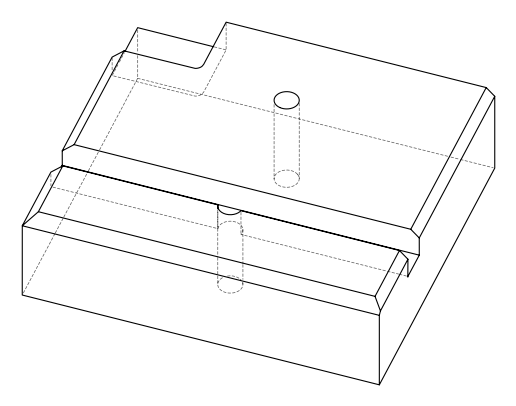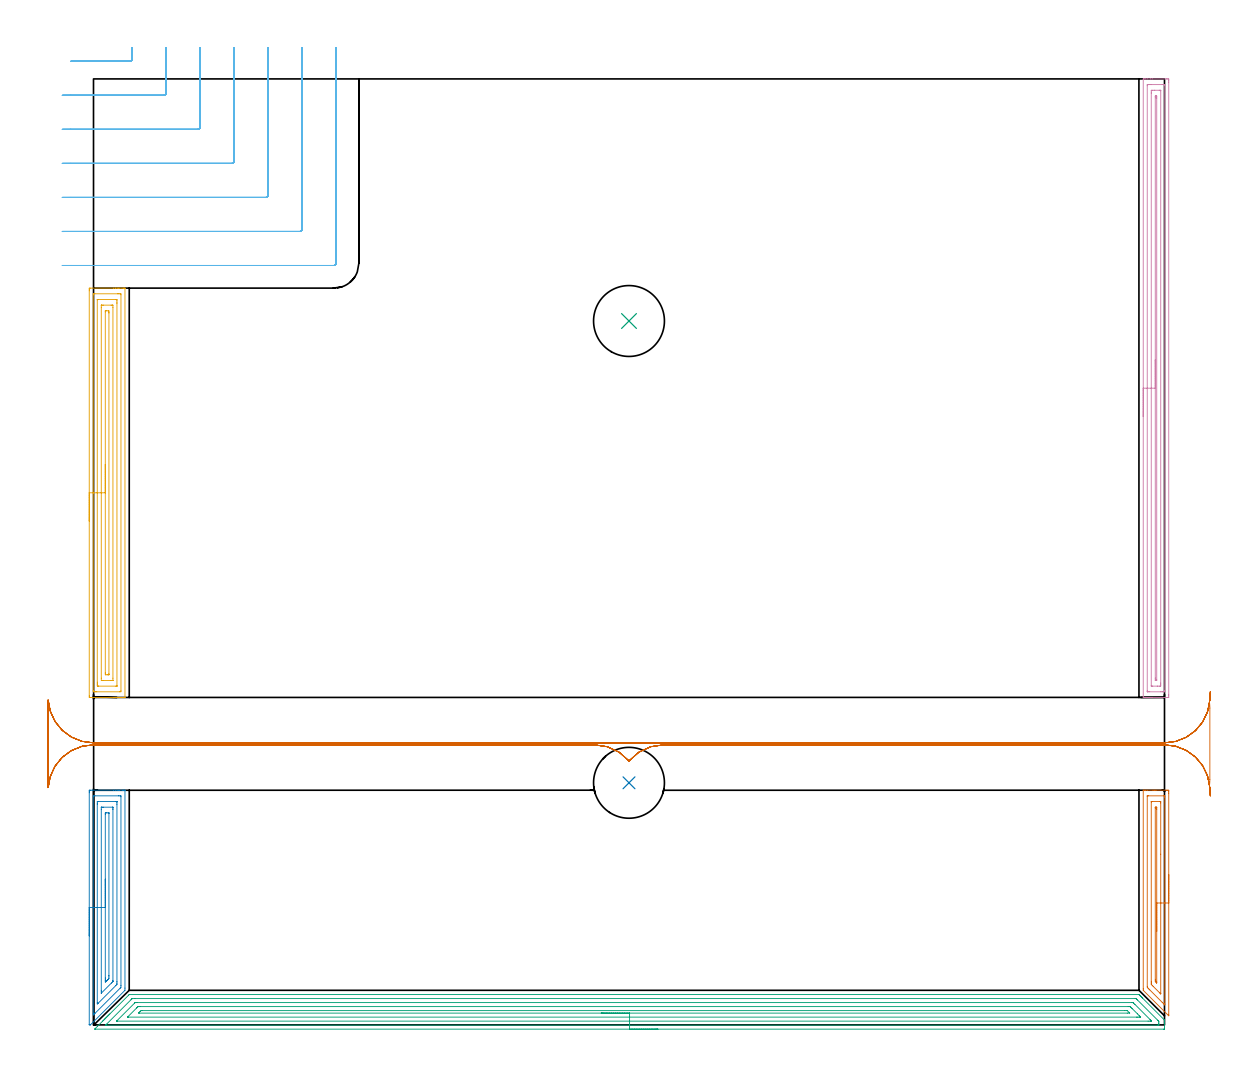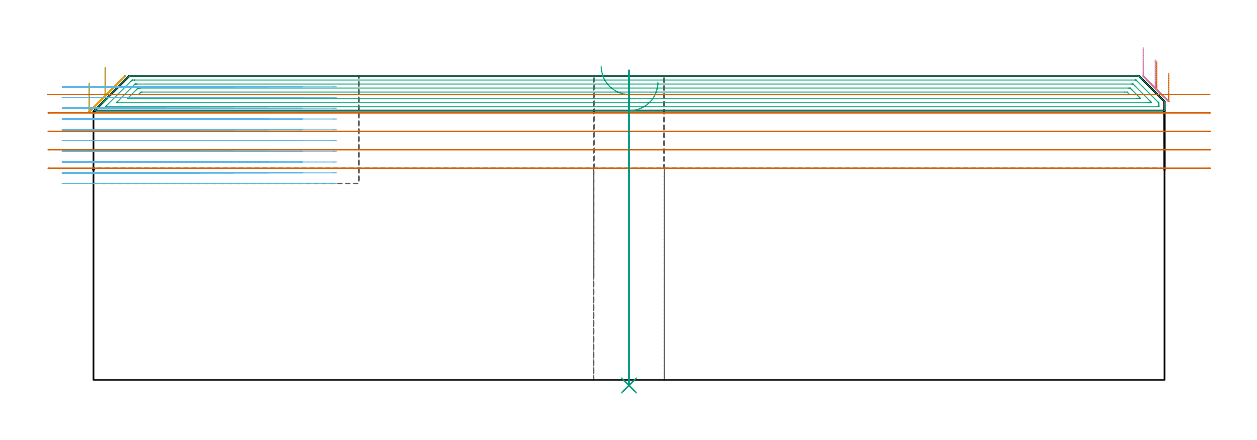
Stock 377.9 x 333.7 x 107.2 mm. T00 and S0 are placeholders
(PLAN: 9 operations, 3 tool changes, 59.8 min)
(1 AREA_MILL | FG_CHAMFER_SURFACE | UGT0205_001 | 2.58 min | 3565 mm3)
(2 AREA_MILL_1 | FG_CHAMFER_SURFACE_1 | UGT0205_001 | 3.31 min | 7104 mm3)
(3 AREA_MILL_2 | FG_CHAMFER_SURFACE_2 | UGT0205_001 | 14.93 min | 27112 mm3)
(4 AREA_MILL_3 | FG_CHAMFER_SURFACE_3 | UGT0205_001 | 7.15 min | 9066 mm3)
(5 AREA_MILL_4 | FG_CHAMFER_SURFACE_4 | UGT0205_001 | 6.01 min | 12518 mm3)
(6 MILL_CORNER_NOTCH_RECTANGULAR | CORNER_NOTCH_RECTANGULAR | NXT0201_012 | Follow Part, ap 4, ae 75% | 15.88 min | 260660 mm3)
(7 MILL_RECTANGULAR_SLOT | SLOT_RECTANGULAR | UGT0201_004 | Follow Part, ap 8, ae 75% | 9.03 min | 403197 mm3)
(8 INDEXABLE_INSERT_DRILL_THROUGH_HOLE_FROM_SOLID | STEP1HOLE | NXT0302_021 | 0.45 min | 39382 mm3)
(9 INDEXABLE_INSERT_DRILL_THROUGH_HOLE_FROM_SOLID_1 | STEP1HOLE_1 | NXT0302_021 | 0.45 min | 52615 mm3)
(TOOL UGT0205_001 | Chamfer Mill 20 x 3 x 45 deg. | D20 FL50 Z2)
(TOOL NXT0201_012 | ENDMILL 16mm [2P460-1600-NA 1630] | D16 FL38 Z6)
(TOOL UGT0201_004 | End Mill 32 mm | D32 FL53 Z6)
(TOOL NXT0302_021 | Index. Insert Drill 25mm [880-D2500L25-05] | D25 PA176 FL125 Z2)
(OP 1 AREA_MILL)
G17 G21 G94 G90
T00 M6
G54
G17 G0 G90 X379.3 Y53. S1061 M3
G43 Z117.2 H0
Z108.2
G94 G1 Y52.962 Z107.328 F250.
Y52.848 Z106.463
Y52.659 Z105.612
Y52.397 Z104.78
Y52.063 Z103.974
Y51.66 Z103.2
Y51.192 Z102.464
Y50.661 Z101.772
Y50.071 Z101.129
Y49.428 Z100.54
Y48.736 Z100.008
Y48. Z99.54
Y47.226 Z99.137
Y46.42 Z98.803
Y45.588 Z98.541
Y44.737 Z98.352
Y43.872 Z98.238
Y43. Z98.2
Y3.717
X379.299 Y3.342 Z98.201
X379.298 Y3.308 Z98.202
X379.291 Y3.214 Z98.205
X379.229 Y3.272 Z98.268
X379.157 Y3.342 Z98.341
X370.371 Y12.129 Z107.129
X370.322 Y12.18 Z107.178
X370.307 Y12.2 Z107.193
X370.3 Y12.7 Z107.2
Y82.658
X370.303 Y82.792 Z107.188
X370.322 Y82.8 Z107.168
X370.627 Z106.871
X371.134 Z106.365
X371.699 Z105.796
X373.754 Z103.744
X374.357 Z103.137
X374.798 Z102.698
X378.485 Z99.012
X378.786 Y82.797 Z98.71
X379.291 Y82.792 Z98.206
X379.294 Y82.723 Z98.203
X379.299 Y82.212 Z98.201
X379.3 Y81.696 Z98.2
Y43.
X377.886 Z99.614
Y7.353
X377.884 Y7.151 Z99.616
X377.881 Y7.101 Z99.619
X377.88 Y7.086 Z99.62
X377.875 Z99.625
X377.823 Y7.131 Z99.677
X377.773 Y7.178 Z99.727
X377.597 Y7.353 Z99.903
X377.015 Y7.935 Z100.485
X372.585 Y12.365 Z104.915
X372.252 Y12.7 Z105.248
X371.914 Y13.047 Z105.586
X371.721 Y13.253 Z105.779
X371.714 Y13.591 Z105.786
X371.715 Y80.649 Z105.785
X371.716 Y80.758 Z105.784
X371.718 Y80.784 Z105.782
X371.72 Y80.79 Z105.78
X371.745 Y80.793 Z105.755
X371.85 Y80.797 Z105.65
X372.218 Y80.8 Z105.282
X377.533 Z99.967
X377.758 Y80.796 Z99.742
X377.843 Y80.793 Z99.657
X377.875 Y80.791 Z99.625
X377.879 Y80.752 Z99.621
X377.882 Y80.65 Z99.618
X377.886 Y80.445 Z99.614
Y80.43
Y43.
X376.472 Z101.028
X376.471 Y11.119 Z101.029
X376.47 Y11.021 Z101.03
X376.467 Y10.961 Z101.033
X376.465 Y10.947 Z101.035
X376.451 Y10.957 Z101.049
X376.308 Y11.094 Z101.192
X376.129 Y11.271 Z101.371
X373.808 Y13.591 Z103.692
X373.471 Y13.931 Z104.029
X373.199 Y14.212 Z104.301
X373.135 Y14.28 Z104.365
X373.132 Y14.367 Z104.368
X373.13 Y14.482 Z104.37
X373.129 Y14.827 Z104.371
X373.128 Y15.373 Z104.372
X373.129 Y78.648 Z104.371
X373.13 Y78.734 Z104.37
X373.132 Y78.776 Z104.368
X373.134 Y78.789 Z104.366
X373.169 Y78.792 Z104.331
X373.321 Y78.799 Z104.179
X376.129 Y78.8 Z101.371
X376.28 Y78.798 Z101.22
X376.381 Y78.795 Z101.119
X376.457 Y78.79 Z101.043
X376.465 Y78.76 Z101.035
X376.467 Y78.648 Z101.033
X376.471 Y78.304 Z101.029
X376.472 Y60.206 Z101.028
Y43.
X375.057 Z102.443
Y15.373
X375.055 Y14.856 Z102.445
X375.053 Y14.82 Z102.447
X375.052 Y14.811 Z102.448
X375.044 Y14.816 Z102.456
X374.963 Y14.891 Z102.537
X374.801 Y15.051 Z102.699
X374.641 Y15.216 Z102.859
X374.563 Y15.298 Z102.937
X374.55 Y15.373 Z102.95
X374.547 Y15.56 Z102.953
X374.543 Y16.077 Z102.957
Y76.492
X374.544 Y76.677 Z102.956
X374.548 Y76.764 Z102.952
X374.549 Y76.787 Z102.951
X374.565 Y76.791 Z102.935
X374.611 Y76.795 Z102.889
X374.8 Y76.798 Z102.7
X374.989 Y76.795 Z102.511
X375.035 Y76.791 Z102.465
X375.051 Y76.787 Z102.449
X375.052 Y76.764 Z102.448
X375.055 Y76.678 Z102.445
X375.057 Y76.161 Z102.443
Y75.974
Y43.
Y42.129 Z102.481
Y41.264 Z102.595
Y40.412 Z102.783
Y39.58 Z103.046
Y38.774 Z103.38
Y38. Z103.782
Y37.264 Z104.251
Y36.572 Z104.782
Y35.929 Z105.372
Y35.34 Z106.015
Y34.809 Z106.707
Y34.34 Z107.443
Y33.937 Z108.216
Y33.603 Z109.022
Y33.341 Z109.854
Y33.152 Z110.706
Y33.038 Z111.571
Y33. Z112.443
G0 Z117.2
M5
M2
(OP 2 AREA_MILL_1)
G17 G21 G94 G90
T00 M6
G54
G17 G0 G90 X-1.5 Y31.4 S1061 M3
G43 Z117.2 H0
Z104.6
G94 G1 Y31.438 Z103.728 F250.
Y31.552 Z102.863
Y31.741 Z102.012
Y32.003 Z101.18
Y32.337 Z100.374
Y32.74 Z99.6
Y33.209 Z98.864
Y33.74 Z98.172
Y34.329 Z97.529
Y34.972 Z96.94
Y35.664 Z96.408
Y36.4 Z95.94
Y37.174 Z95.537
Y37.98 Z95.203
Y38.812 Z94.941
Y39.664 Z94.752
Y40.528 Z94.638
Y41.4 Z94.6
Y81.9
X-1.499 Y82.255 Z94.601
X-1.493 Y82.781 Z94.603
X-1.491 Y82.793 Z94.605
X-0.967 Y82.797 Z95.129
X-0.423 Y82.8 Z95.674
X7.018 Z103.112
X7.703 Z103.801
X7.905 Z104.003
X8.591 Z104.688
X8.793 Z104.889
X9.197 Z105.296
X10.163 Z106.262
X10.567 Z106.666
X10.857 Z106.956
X11.08 Z107.171
X11.092 Y82.792 Z107.184
X11.099 Y82.705 Z107.198
Y82.7 Z107.199
X11.1 Y12.979 Z107.2
X11.094 Y12.205 Z107.191
X11.013 Y12.113 Z107.113
X-1.03 Y0.07 Z95.069
X-1.1 Y0.01 Z94.995
X-1.168 Y0. Z94.93
X-1.492 Y0.008 Z94.606
X-1.497 Y0.058 Z94.603
X-1.499 Y0.101 Z94.601
X-1.5 Y0.19 Z94.6
Y41.4
X-0.086 Z96.014
Y80.479
X-0.08 Y80.79 Z96.02
X0.487 Y80.799 Z96.587
X8.793 Y80.8 Z104.893
X9.361 Y80.798 Z105.461
X9.68 Y80.79 Z105.78
X9.684 Y80.474 Z105.784
X9.686 Y13.867 Z105.786
X9.68 Y13.242 Z105.78
X9.553 Y13.107 Z105.653
X9.429 Y12.979 Z105.529
X0.548 Y4.098 Z96.648
X0.232 Y3.786 Z96.332
X-0.08 Y3.482 Z96.02
X-0.086 Y4.098 Z96.014
Y4.104
Y41.4
X1.328 Z97.428
X1.329 Y77.814 Z97.429
Y78.18
X1.334 Y78.702 Z97.434
X1.335 Y78.784 Z97.435
X1.499 Y78.795 Z97.599
X1.598 Y78.799 Z97.698
X8.003 Z104.103
X8.198 Y78.794 Z104.298
X8.252 Y78.79 Z104.352
X8.264 Y78.78 Z104.364
X8.267 Y78.754 Z104.367
X8.269 Y78.702 Z104.369
X8.27 Y78.337 Z104.37
Y77.814
X8.271 Y15.277 Z104.371
X8.27 Y14.756 Z104.37
X8.267 Y14.394 Z104.367
X8.263 Y14.274 Z104.363
X7.887 Y13.886 Z103.987
X1.651 Y7.65 Z97.751
X1.516 Y7.527 Z97.616
X1.335 Y7.368 Z97.435
X1.331 Y7.65 Z97.431
X1.329 Y7.861 Z97.429
X1.328 Y41.4 Z97.428
X2.743 Z98.843
Y76.038
X2.747 Y76.76 Z98.847
X2.749 Y76.782 Z98.849
X2.758 Y76.79 Z98.858
X2.803 Y76.794 Z98.903
X2.898 Y76.798 Z98.998
X3.088 Y76.799 Z99.188
X3.469 Y76.8 Z99.569
X6.725 Y76.799 Z102.825
X6.803 Y76.796 Z102.903
X6.841 Y76.79 Z102.941
X6.85 Y76.787 Z102.95
X6.851 Y76.775 Z102.951
X6.856 Y76.2 Z102.956
Y76.038
X6.857 Y15.644 Z102.957
X6.855 Y15.462 Z102.955
X6.853 Y15.372 Z102.953
X6.85 Y15.329 Z102.95
X6.835 Y15.296 Z102.935
X6.659 Y15.115 Z102.759
X6.307 Y14.756 Z102.407
X2.754 Y11.203 Z98.854
X2.751 Z98.851
X2.75 Z98.85
X2.748 Y11.235 Z98.848
X2.743 Y11.93 Z98.843
Y12.091
Y41.4
X4.157 Z100.257
Y74.261
X4.158 Y74.46 Z100.258
X4.161 Y74.661 Z100.261
X4.164 Y74.785 Z100.264
X4.222 Y74.79 Z100.322
X4.356 Y74.794 Z100.456
X4.707 Y74.799 Z100.807
X5.244 Y74.796 Z101.344
X5.422 Y74.792 Z101.522
X5.432 Y74.791 Z101.532
X5.435 Y74.767 Z101.535
X5.439 Y74.698 Z101.539
X5.441 Y74.592 Z101.541
X5.443 Y17.42 Z101.543
X5.442 Y17.222 Z101.542
X5.436 Y16.532 Z101.536
X5.433 Y16.343 Z101.533
X5.244 Y16.147 Z101.344
X4.994 Y15.894 Z101.094
X4.746 Y15.644 Z100.846
X4.55 Y15.45 Z100.65
X4.356 Y15.259 Z100.456
X4.169 Y15.079 Z100.269
X4.161 Y15.444 Z100.261
X4.158 Y15.644 Z100.258
X4.157 Y15.843 Z100.257
Y16.532
Y41.4
Y42.272 Z100.295
Y43.137 Z100.409
Y43.988 Z100.598
Y44.82 Z100.86
Y45.626 Z101.194
Y46.4 Z101.597
Y47.136 Z102.065
Y47.828 Z102.596
Y48.471 Z103.186
Y49.06 Z103.829
Y49.592 Z104.521
Y50.06 Z105.257
Y50.463 Z106.031
Y50.797 Z106.837
Y51.059 Z107.669
Y51.248 Z108.52
Y51.362 Z109.385
Y51.4 Z110.257
G0 Z117.2
M5
M2
(OP 3 AREA_MILL_2)
G17 G21 G94 G90
T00 M6
G54
G17 G0 G90 X199.1 Y-1.5 S1061 M3
G43 Z117.2 H0
Z105.
G94 G1 X199.062 Z104.128 F250.
X198.948 Z103.263
X198.759 Z102.412
X198.497 Z101.58
X198.163 Z100.774
X197.76 Z100.
X197.291 Z99.264
X196.76 Z98.572
X196.171 Z97.929
X195.528 Z97.34
X194.836 Z96.808
X194.1 Z96.34
X193.326 Z95.937
X192.52 Z95.603
X191.688 Z95.341
X190.836 Z95.152
X189.972 Z95.038
X189.1 Z95.
X0.573 Y-1.499 Z95.001
X0.419 Y-1.493 Z95.006
X0.573 Y-1.327 Z95.173
X1.467 Y-0.433 Z96.066
X3.135 Y1.236 Z97.734
X3.254 Y1.355 Z97.852
X3.428 Y1.529 Z98.027
X3.7 Y1.801 Z98.299
X3.865 Y1.967 Z98.462
X4.027 Y2.128 Z98.625
X4.147 Y2.248 Z98.746
X4.304 Y2.406 Z98.901
X4.458 Y2.559 Z99.056
X4.594 Y2.695 Z99.193
X4.743 Y2.845 Z99.34
X4.889 Y2.99 Z99.487
X5.041 Y3.142 Z99.639
X5.182 Y3.284 Z99.779
X5.32 Y3.421 Z99.918
X5.487 Y3.588 Z100.086
X5.621 Y3.723 Z100.219
X5.751 Y3.852 Z100.35
X12.324 Y10.424 Z106.924
X12.58 Y10.678 Z107.176
X12.606 Y10.694 Z107.192
X12.635 Y10.7 Z107.2
X368.692
X368.795 Y10.696 Z107.189
X368.875 Y10.627 Z107.124
X369.139 Y10.362 Z106.86
X369.198 Y10.304 Z106.8
X369.253 Y10.248 Z106.747
X369.436 Y10.064 Z106.563
X369.49 Y10.011 Z106.508
X369.54 Y9.96 Z106.459
X369.734 Y9.766 Z106.265
X369.783 Y9.719 Z106.216
X369.828 Y9.673 Z106.172
X370.032 Y9.468 Z105.967
X377.68 Y1.821 Z98.319
X377.776 Y1.722 Z98.22
X377.798 Y1.691 Z98.188
X377.8 Y1.529 Z98.027
Y1.457 Z97.956
Y0.651 Z97.146
X377.799 Y-1.443 Z95.054
X377.797 Y-1.491 Z95.006
X377.425 Y-1.5 Z95.
X189.1
Y-0.086 Z96.414
X4.45 Y-0.085 Z96.415
X4.34 Y-0.083 Z96.417
X4.287 Y-0.08 Z96.42
X4.282 Y-0.078 Z96.422
Y-0.075 Z96.425
X4.357 Y0.006 Z96.506
X4.44 Y0.09 Z96.59
X4.594 Y0.244 Z96.744
X13.211 Y8.861 Z105.361
X13.529 Y9.177 Z105.677
X13.618 Y9.259 Z105.759
X13.641 Y9.279 Z105.779
X13.677 Y9.281 Z105.781
X14.422 Y9.285 Z105.785
X14.566 Y9.286 Z105.786
X367.495 Y9.285 Z105.785
X367.682 Y9.284 Z105.784
X367.728 Y9.281 Z105.781
X367.748 Y9.279 Z105.779
X367.788 Y9.25 Z105.75
X367.975 Y9.07 Z105.57
X368.245 Y8.805 Z105.305
X375.393 Y1.657 Z98.157
X375.517 Y1.529 Z98.029
X375.638 Y1.401 Z97.901
X375.79 Y1.227 Z97.727
X375.796 Y1.133 Z97.633
X375.799 Y0.651 Z97.151
X375.8 Y0.252 Z96.752
X375.798 Y0.118 Z96.618
X375.795 Y0.012 Z96.512
X375.79 Y-0.058 Z96.442
X375.783 Y-0.079 Z96.421
X375.25 Y-0.086 Z96.414
X189.1
Y1.328 Z97.828
X8.371 Y1.329 Z97.829
X8.194 Y1.33 Z97.83
X8.168 Y1.332 Z97.832
X8.149 Y1.335 Z97.835
X8.157 Y1.35 Z97.85
X8.168 Y1.367 Z97.867
X8.249 Y1.449 Z97.949
X8.328 Y1.529 Z98.029
X14.471 Y7.671 Z104.171
X14.643 Y7.834 Z104.334
X14.674 Y7.863 Z104.363
X14.772 Y7.866 Z104.366
X14.908 Y7.869 Z104.369
X15.112 Y7.871 Z104.371
X15.316
X366.255
X366.458 Y7.87 Z104.37
X366.661 Y7.866 Z104.366
X366.716 Y7.865 Z104.365
X366.747 Y7.841 Z104.341
X366.809 Y7.785 Z104.285
X366.928 Y7.671 Z104.171
X367.352 Y7.249 Z103.749
X372.713 Y1.888 Z98.388
X373.066 Y1.529 Z98.029
X373.181 Y1.408 Z97.908
X373.24 Y1.335 Z97.835
X373.12 Y1.332 Z97.832
X372.915 Y1.33 Z97.83
X372.713 Y1.329 Z97.829
X372.023 Y1.328 Z97.828
X189.1
Y2.743 Z99.243
X12.292
X12.13 Y2.745 Z99.245
X12.033 Y2.748 Z99.248
X12.013 Y2.75 Z99.25
X12.014 Y2.754 Z99.254
X12.038 Y2.784 Z99.284
X12.075 Y2.825 Z99.325
X15.24 Y5.991 Z102.491
X15.316 Y6.066 Z102.566
X15.688 Y6.428 Z102.928
X15.731 Y6.45 Z102.95
X15.796 Y6.453 Z102.953
X15.934 Y6.455 Z102.955
X16.209 Y6.457 Z102.957
X16.552
X365.014
X365.565 Y6.455 Z102.955
X365.643 Y6.453 Z102.953
X365.686 Y6.45 Z102.95
X365.727 Y6.413 Z102.913
X365.899 Y6.247 Z102.747
X366.234 Y5.916 Z102.416
X366.458 Y5.693 Z102.193
X368.245 Y3.906 Z100.406
X368.865 Y3.284 Z99.784
X369.139 Y3.006 Z99.506
X369.376 Y2.75 Z99.25
X369.139 Y2.747 Z99.247
X368.795 Y2.744 Z99.244
X368.245 Y2.743 Z99.243
X367.903
X189.1
Y4.157 Z100.657
X16.214
X15.872 Y4.161 Z100.661
X16.036 Y4.332 Z100.832
X16.209 Y4.509 Z101.009
X16.478 Y4.775 Z101.275
X16.749 Y5.039 Z101.539
X17.098 Y5.043 Z101.543
X363.773
X364.651 Y5.039 Z101.539
X364.671 Y5.027 Z101.527
X365.529 Y4.161 Z100.661
X364.676 Y4.157 Z100.657
X189.1
X188.228 Z100.695
X187.363 Z100.809
X186.512 Z100.998
X185.68 Z101.26
X184.874 Z101.594
X184.1 Z101.997
X183.364 Z102.465
X182.672 Z102.996
X182.029 Z103.586
X181.44 Z104.229
X180.908 Z104.921
X180.44 Z105.657
X180.037 Z106.431
X179.703 Z107.237
X179.441 Z108.069
X179.252 Z108.92
X179.138 Z109.785
X179.1 Z110.657
G0 Z117.2
M5
M2
(OP 4 AREA_MILL_3)
G17 G21 G94 G90
T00 M6
G54
G17 G0 G90 X370.3 Y214.6 S1061 M3
G43 Z117.2 H0
G94 G1 Y214.638 Z116.328 F250.
Y214.752 Z115.463
Y214.941 Z114.612
Y215.203 Z113.78
Y215.537 Z112.974
Y215.94 Z112.2
Y216.408 Z111.464
Y216.94 Z110.772
Y217.529 Z110.129
Y218.172 Z109.54
Y218.864 Z109.008
Y219.6 Z108.54
Y220.374 Z108.137
Y221.18 Z107.803
Y222.012 Z107.541
Y222.864 Z107.352
Y223.728 Z107.238
Y224.6 Z107.2
Y333.535
X370.303 Y333.691 Z107.188
X370.326 Y333.7 Z107.165
X370.68 Z106.819
X371.043 Z106.456
X371.699 Z105.796
X372.913 Z104.583
X373.471 Z104.023
X378.508 Z98.99
X378.787 Y333.697 Z98.711
X379.292 Y333.692 Z98.206
X379.295 Y333.6 Z98.203
X379.299 Y333.088 Z98.201
X379.3 Y332.571 Z98.2
Y116.487
X379.299 Y116.112 Z98.201
X379.294 Y115.6 Z98.203
X379.292 Y115.508 Z98.206
X378.787 Y115.5 Z98.711
X373.471 Z104.023
X372.913 Z104.584
X372.585 Z104.911
X372.027 Z105.469
X371.699 Z105.796
X371.043 Z106.456
X370.68 Z106.819
X370.326 Z107.165
X370.302 Y115.509 Z107.188
X370.3 Y115.665 Z107.2
Y224.6
X371.714 Z105.786
Y331.302
X371.716 Y331.522 Z105.784
X371.719 Y331.631 Z105.781
X371.721 Y331.678 Z105.779
X371.797 Y331.69 Z105.703
X372.193 Y331.698 Z105.307
X372.585 Y331.699 Z104.915
X373.077 Y331.7 Z104.423
X377.015 Z100.485
X377.507 Z99.993
X377.753 Y331.697 Z99.747
X377.858 Y331.692 Z99.642
X377.875 Y331.69 Z99.625
X377.879 Y331.677 Z99.621
X377.882 Y331.628 Z99.618
X377.885 Y331.524 Z99.615
X377.886 Y331.317 Z99.614
Y117.898
X377.884 Y117.678 Z99.616
X377.881 Y117.569 Z99.619
X377.879 Y117.522 Z99.621
X377.803 Y117.51 Z99.697
X377.407 Y117.502 Z100.093
X377.015 Y117.501 Z100.485
X376.523 Y117.5 Z100.977
X372.585 Z104.915
X372.094 Z105.406
X371.847 Y117.503 Z105.653
X371.742 Y117.508 Z105.758
X371.725 Y117.51 Z105.775
X371.721 Y117.523 Z105.779
X371.718 Y117.572 Z105.782
X371.715 Y117.676 Z105.785
X371.714 Y117.883 Z105.786
Y224.6
X373.128 Z104.372
X373.129 Y328.624 Z104.371
X373.13 Y328.968 Z104.37
X373.134 Y329.517 Z104.366
X373.135 Y329.68 Z104.365
X373.296 Y329.694 Z104.204
X373.471 Y329.697 Z104.029
X374.175 Y329.7 Z103.325
X374.357 Z103.143
X375.947 Z101.553
X376.129 Y329.699 Z101.371
X376.311 Y329.696 Z101.189
X376.432 Y329.691 Z101.068
X376.466 Y329.688 Z101.034
X376.467 Y329.672 Z101.033
X376.469 Y329.632 Z101.031
X376.471 Y329.517 Z101.029
Y120.576
X376.47 Y120.232 Z101.03
X376.466 Y119.683 Z101.034
X376.465 Y119.52 Z101.035
X376.304 Y119.506 Z101.196
X376.129 Y119.503 Z101.371
X375.425 Y119.5 Z102.075
X375.243 Z102.257
X373.653 Z103.847
X373.471 Y119.501 Z104.029
X373.289 Y119.504 Z104.211
X373.168 Y119.509 Z104.332
X373.134 Y119.512 Z104.366
X373.133 Y119.528 Z104.367
X373.131 Y119.568 Z104.369
X373.129 Y119.683 Z104.371
X373.128 Y224.6 Z104.372
X374.543 Z102.957
Y327.025
X374.545 Y327.542 Z102.955
X374.547 Y327.63 Z102.953
X374.549 Y327.689 Z102.951
X374.594 Y327.691 Z102.906
X374.8 Y327.694 Z102.7
X375.006 Y327.691 Z102.494
X375.051 Y327.689 Z102.449
X375.053 Y327.63 Z102.447
X375.055 Y327.544 Z102.445
X375.057 Y327.025 Z102.443
Y326.838
Y121.843
X375.056 Y121.658 Z102.444
X375.053 Y121.57 Z102.447
X375.051 Y121.511 Z102.449
X375.006 Y121.509 Z102.494
X374.8 Y121.506 Z102.7
X374.594 Y121.509 Z102.906
X374.549 Y121.511 Z102.951
X374.547 Y121.57 Z102.953
X374.545 Y121.656 Z102.955
X374.543 Y122.175 Z102.957
Y122.362
Y224.6
Y225.472 Z102.995
Y226.336 Z103.109
Y227.188 Z103.298
Y228.02 Z103.56
Y228.826 Z103.894
Y229.6 Z104.297
Y230.336 Z104.766
Y231.028 Z105.297
Y231.671 Z105.886
Y232.26 Z106.529
Y232.792 Z107.222
Y233.26 Z107.957
Y233.663 Z108.731
Y233.997 Z109.537
Y234.259 Z110.369
Y234.448 Z111.221
Y234.562 Z112.086
Y234.6 Z112.957
G0 Z117.2
M5
M2
(OP 5 AREA_MILL_4)
G17 G21 G94 G90
T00 M6
G54
G17 G0 G90 X-1.5 Y177.7 S1061 M3
G43 Z117.2 H0
Z104.6
G94 G1 Y177.738 Z103.728 F250.
Y177.852 Z102.863
Y178.041 Z102.012
Y178.303 Z101.18
Y178.637 Z100.374
Y179.04 Z99.6
Y179.508 Z98.864
Y180.04 Z98.172
Y180.629 Z97.529
Y181.272 Z96.94
Y181.964 Z96.408
Y182.7 Z95.94
Y183.474 Z95.537
Y184.28 Z95.203
Y185.112 Z94.941
Y185.964 Z94.752
Y186.828 Z94.638
Y187.7 Z94.6
Y258.976
X-1.499 Y259.331 Z94.601
X-1.493 Y259.859 Z94.603
X-1.491 Y259.892 Z94.605
X-0.967 Y259.9 Z95.129
X7.018 Z103.112
X7.659 Z103.756
X7.905 Z104.002
X8.546 Z104.643
X8.793 Z104.889
X9.286 Z105.386
X10.073 Z106.172
X10.567 Z106.666
X10.804 Z106.903
X11.077 Y259.893 Z107.168
X11.097 Y259.89 Z107.189
X11.1 Y259.776 Z107.2
Y115.624
X11.097 Y115.51 Z107.189
X11.077 Y115.507 Z107.168
X10.804 Y115.5 Z106.902
X10.074 Z106.173
X9.286 Z105.385
X8.793 Z104.889
X8.546 Z104.643
X7.905 Z104.002
X7.659 Z103.756
X7.018 Z103.112
X-1.199 Z94.898
X-1.289 Y115.501 Z94.808
X-1.491 Y115.51 Z94.605
X-1.499 Y115.712 Z94.599
X-1.5 Y116.069 Z94.6
Y187.7
X-0.086 Z96.014
Y257.552
X-0.08 Y257.89 Z96.02
X0.461 Y257.899 Z96.561
X8.445 Y257.9 Z104.545
X8.793 Z104.893
X9.335 Y257.898 Z105.435
X9.68 Y257.89 Z105.78
X9.686 Y257.546 Z105.786
Y117.848
X9.68 Y117.51 Z105.78
X9.139 Y117.501 Z105.239
X1.155 Y117.5 Z97.255
X0.807 Z96.907
X0.265 Y117.502 Z96.365
X-0.08 Y117.51 Z96.02
X-0.086 Y117.848 Z96.014
Y117.854
Y187.7
X1.328 Z97.428
X1.329 Y255.772 Z97.429
X1.33 Y255.864 Z97.43
X1.332 Y255.885 Z97.432
X1.334 Y255.889 Z97.434
X1.355 Y255.892 Z97.455
X1.439 Y255.897 Z97.539
X1.567 Y255.9 Z97.667
X1.695 Z97.795
X7.778 Z103.878
X7.905 Y255.898 Z104.005
X8.033 Y255.894 Z104.133
X8.265 Y255.884 Z104.365
X8.266 Y255.772 Z104.366
X8.27 Y255.406 Z104.37
X8.271 Y254.882 Z104.371
Y254.515
Y119.628
X8.27 Y119.536 Z104.37
X8.268 Y119.515 Z104.368
X8.266 Y119.511 Z104.366
X8.245 Y119.508 Z104.345
X8.161 Y119.503 Z104.261
X8.033 Y119.5 Z104.133
X7.905 Z104.005
X1.822 Z97.922
X1.695 Y119.502 Z97.795
X1.567 Y119.506 Z97.667
X1.335 Y119.515 Z97.435
X1.333 Y119.628 Z97.433
X1.33 Y119.994 Z97.43
X1.329 Y120.518 Z97.429
X1.328 Y120.885 Z97.428
Y187.7
X2.743 Z98.843
Y253.102
X2.747 Y253.827 Z98.847
X2.749 Y253.877 Z98.849
X2.753 Y253.89 Z98.853
X2.774 Y253.893 Z98.874
X2.873 Y253.897 Z98.973
X3.071 Y253.899 Z99.171
X3.469 Y253.9 Z99.569
X6.223 Z102.323
X6.567 Y253.898 Z102.667
X6.739 Y253.894 Z102.839
X6.824 Y253.89 Z102.924
X6.851 Y253.882 Z102.951
X6.857 Y253.102 Z102.957
Y122.298
X6.853 Y121.573 Z102.953
X6.85 Y121.523 Z102.95
X6.847 Y121.51 Z102.947
X6.826 Y121.507 Z102.926
X6.727 Y121.503 Z102.827
X6.528 Y121.501 Z102.628
X6.131 Y121.5 Z102.231
X3.377 Z99.477
X3.033 Y121.502 Z99.133
X2.861 Y121.506 Z98.961
X2.776 Y121.51 Z98.876
X2.749 Y121.518 Z98.849
X2.743 Y122.298 Z98.843
Y187.7
X4.157 Z100.257
Y251.523
X4.159 Y251.723 Z100.259
X4.163 Y251.855 Z100.263
X4.165 Y251.891 Z100.265
X4.177 Y251.894 Z100.277
X4.213 Y251.897 Z100.313
X4.356 Y251.899 Z100.456
X4.669 Z100.769
X5.244 Y251.893 Z101.344
X5.429 Y251.89 Z101.529
X5.438 Y251.523 Z101.538
X5.441 Y251.323 Z101.541
X5.443 Y251.123 Z101.543
Y123.877
X5.441 Y123.677 Z101.541
X5.437 Y123.545 Z101.537
X5.435 Y123.509 Z101.535
X5.423 Y123.506 Z101.523
X5.387 Y123.503 Z101.487
X5.244 Y123.501 Z101.344
X4.931 Z101.031
X4.356 Y123.507 Z100.456
X4.171 Y123.51 Z100.271
X4.162 Y123.877 Z100.262
X4.158 Y124.077 Z100.258
X4.157 Y124.277 Z100.257
Y187.7
Y188.572 Z100.295
Y189.436 Z100.409
Y190.288 Z100.598
Y191.12 Z100.86
Y191.926 Z101.194
Y192.7 Z101.597
Y193.436 Z102.065
Y194.128 Z102.596
Y194.771 Z103.186
Y195.36 Z103.829
Y195.892 Z104.521
Y196.36 Z105.257
Y196.763 Z106.031
Y197.097 Z106.837
Y197.359 Z107.669
Y197.548 Z108.52
Y197.662 Z109.385
Y197.7 Z110.257
G0 Z117.2
M5
M2
(OP 6 MILL_CORNER_NOTCH_RECTANGULAR)
G17 G21 G94 G90
T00 M6
G54
G17 G0 G90 X-8.056 Y339.9 S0 M3
G43 Z117.2 H1
Z103.41
G94 G1 X-5.056 F250.
X12.806 F500.
G3 X13.6 Y340.694 R0.8
G1 Y341.7
Y344.7 F250.
G0 Z117.2
X-11. Y327.888
Z103.41
G1 X-8. Y327.9
X-7.761 F500.
X24.805
G3 X25.6 Y328.695 R0.8
G1 Y341.7
Y344.7 F250.
G0 Z117.2
X-11. Y315.884
Z103.41
G1 X-8. Y315.899
X-7.761 Y315.9 F500.
X36.805
G3 X37.6 Y316.695 R0.8
G1 Y341.7
Y344.7 F250.
G0 Z117.2
X-11. Y303.879
Z103.41
G1 X-8. Y303.899
X-7.761 Y303.9 F500.
X48.805
G3 X49.6 Y304.695 R0.8
G1 Y341.7
Y344.7 F250.
G0 Z117.2
X-11. Y291.869
Z103.41
G1 X-8. Y291.899
G2 X-7.761 Y291.9 R24. F500.
G1 X60.804
G3 X61.6 Y292.696 R0.8
G1 Y341.7
Y344.7 F250.
G0 Z117.2
X-10.999 Y279.838
Z103.41
G1 X-8. Y279.898
G2 X-7.761 Y279.9 R12. F500.
G1 X72.804
G3 X73.6 Y280.696 R0.8
G1 Y341.7
Y344.7 F250.
G0 Z117.2
X-10.761 Y267.9
Z103.41
G1 X-7.761
X84.804 F500.
G3 X85.6 Y268.696 R0.8
G1 Y341.7
Y344.7 F250.
G0 Z117.2
X-8.056 Y339.9
Z99.62
G1 X-5.056
X12.806 F500.
G3 X13.6 Y340.694 R0.8
G1 Y341.7
Y344.7 F250.
G0 Z117.2
X-11. Y327.9
Z99.62
G1 X-8.
X24.805 F500.
G3 X25.6 Y328.695 R0.8
G1 Y341.7
Y344.7 F250.
G0 Z117.2
X-11. Y315.9
Z99.62
G1 X-8.
X36.805 F500.
G3 X37.6 Y316.695 R0.8
G1 Y341.7
Y344.7 F250.
G0 Z117.2
X-11. Y303.9
Z99.62
G1 X-8.
X48.805 F500.
G3 X49.6 Y304.695 R0.8
G1 Y341.7
Y344.7 F250.
G0 Z117.2
X-11. Y291.9
Z99.62
G1 X-8.
X60.804 F500.
G3 X61.6 Y292.696 R0.8
G1 Y341.7
Y344.7 F250.
G0 Z117.2
X-11. Y279.9
Z99.62
G1 X-8.
X72.804 F500.
G3 X73.6 Y280.696 R0.8
G1 Y341.7
Y344.7 F250.
G0 Z117.2
X-11. Y267.9
Z99.62
G1 X-8.
X84.804 F500.
G3 X85.6 Y268.696 R0.8
G1 Y341.7
Y344.7 F250.
G0 Z117.2
X-8.056 Y339.9
Z95.83
G1 X-5.056
X12.806 F500.
G3 X13.6 Y340.694 R0.8
G1 Y341.7
Y344.7 F250.
G0 Z117.2
X-11. Y327.9
Z95.83
G1 X-8.
X24.805 F500.
G3 X25.6 Y328.695 R0.8
G1 Y341.7
Y344.7 F250.
G0 Z117.2
X-11. Y315.9
Z95.83
G1 X-8.
X36.805 F500.
G3 X37.6 Y316.695 R0.8
G1 Y341.7
Y344.7 F250.
G0 Z117.2
X-11. Y303.9
Z95.83
G1 X-8.
X48.805 F500.
G3 X49.6 Y304.695 R0.8
G1 Y341.7
Y344.7 F250.
G0 Z117.2
X-11. Y291.9
Z95.83
G1 X-8.
X60.804 F500.
G3 X61.6 Y292.696 R0.8
G1 Y341.7
Y344.7 F250.
G0 Z117.2
X-11. Y279.9
Z95.83
G1 X-8.
X72.804 F500.
G3 X73.6 Y280.696 R0.8
G1 Y341.7
Y344.7 F250.
G0 Z117.2
X-11. Y267.9
Z95.83
G1 X-8.
X84.804 F500.
G3 X85.6 Y268.696 R0.8
G1 Y341.7
Y344.7 F250.
G0 Z117.2
X-8.056 Y339.9
Z92.04
G1 X-5.056
X12.806 F500.
G3 X13.6 Y340.694 R0.8
G1 Y341.7
Y344.7 F250.
G0 Z117.2
X-11. Y327.9
Z92.04
G1 X-8.
X24.805 F500.
G3 X25.6 Y328.695 R0.8
G1 Y341.7
Y344.7 F250.
G0 Z117.2
X-11. Y315.9
Z92.04
G1 X-8.
X36.805 F500.
G3 X37.6 Y316.695 R0.8
G1 Y341.7
Y344.7 F250.
G0 Z117.2
X-11. Y303.9
Z92.04
G1 X-8.
X48.805 F500.
G3 X49.6 Y304.695 R0.8
G1 Y341.7
Y344.7 F250.
G0 Z117.2
X-11. Y291.9
Z92.04
G1 X-8.
X60.804 F500.
G3 X61.6 Y292.696 R0.8
G1 Y341.7
Y344.7 F250.
G0 Z117.2
X-11. Y279.9
Z92.04
G1 X-8.
X72.804 F500.
G3 X73.6 Y280.696 R0.8
G1 Y341.7
Y344.7 F250.
G0 Z117.2
X-11. Y267.9
Z92.04
G1 X-8.
X84.804 F500.
G3 X85.6 Y268.696 R0.8
G1 Y341.7
Y344.7 F250.
G0 Z117.2
X-8.056 Y339.9
Z88.25
G1 X-5.056
X12.806 F500.
G3 X13.6 Y340.694 R0.8
G1 Y341.7
Y344.7 F250.
G0 Z117.2
X-11. Y327.9
Z88.25
G1 X-8.
X24.805 F500.
G3 X25.6 Y328.695 R0.8
G1 Y341.7
Y344.7 F250.
G0 Z117.2
X-11. Y315.9
Z88.25
G1 X-8.
X36.805 F500.
G3 X37.6 Y316.695 R0.8
G1 Y341.7
Y344.7 F250.
G0 Z117.2
X-11. Y303.9
Z88.25
G1 X-8.
X48.805 F500.
G3 X49.6 Y304.695 R0.8
G1 Y341.7
Y344.7 F250.
G0 Z117.2
X-11. Y291.9
Z88.25
G1 X-8.
X60.804 F500.
G3 X61.6 Y292.696 R0.8
G1 Y341.7
Y344.7 F250.
G0 Z117.2
X-11. Y279.9
Z88.25
G1 X-8.
X72.804 F500.
G3 X73.6 Y280.696 R0.8
G1 Y341.7
Y344.7 F250.
G0 Z117.2
X-11. Y267.9
Z88.25
G1 X-8.
X84.804 F500.
G3 X85.6 Y268.696 R0.8
G1 Y341.7
Y344.7 F250.
G0 Z117.2
X-8.056 Y339.9
Z84.46
G1 X-5.056
X12.806 F500.
G3 X13.6 Y340.694 R0.8
G1 Y341.7
Y344.7 F250.
G0 Z117.2
X-11. Y327.9
Z84.46
G1 X-8.
X24.805 F500.
G3 X25.6 Y328.695 R0.8
G1 Y341.7
Y344.7 F250.
G0 Z117.2
X-11. Y315.9
Z84.46
G1 X-8.
X36.805 F500.
G3 X37.6 Y316.695 R0.8
G1 Y341.7
Y344.7 F250.
G0 Z117.2
X-11. Y303.9
Z84.46
G1 X-8.
X48.805 F500.
G3 X49.6 Y304.695 R0.8
G1 Y341.7
Y344.7 F250.
G0 Z117.2
X-11. Y291.9
Z84.46
G1 X-8.
X60.804 F500.
G3 X61.6 Y292.696 R0.8
G1 Y341.7
Y344.7 F250.
G0 Z117.2
X-11. Y279.9
Z84.46
G1 X-8.
X72.804 F500.
G3 X73.6 Y280.696 R0.8
G1 Y341.7
Y344.7 F250.
G0 Z117.2
X-11. Y267.9
Z84.46
G1 X-8.
X84.804 F500.
G3 X85.6 Y268.696 R0.8
G1 Y341.7
Y344.7 F250.
G0 Z117.2
X-8.056 Y339.9
Z80.67
G1 X-5.056
X12.806 F500.
G3 X13.6 Y340.694 R0.8
G1 Y341.7
Y344.7 F250.
G0 Z117.2
X-11. Y327.9
Z80.67
G1 X-8.
X24.805 F500.
G3 X25.6 Y328.695 R0.8
G1 Y341.7
Y344.7 F250.
G0 Z117.2
X-11. Y315.9
Z80.67
G1 X-8.
X36.805 F500.
G3 X37.6 Y316.695 R0.8
G1 Y341.7
Y344.7 F250.
G0 Z117.2
X-11. Y303.9
Z80.67
G1 X-8.
X48.805 F500.
G3 X49.6 Y304.695 R0.8
G1 Y341.7
Y344.7 F250.
G0 Z117.2
X-11. Y291.9
Z80.67
G1 X-8.
X60.804 F500.
G3 X61.6 Y292.696 R0.8
G1 Y341.7
Y344.7 F250.
G0 Z117.2
X-11. Y279.9
Z80.67
G1 X-8.
X72.804 F500.
G3 X73.6 Y280.696 R0.8
G1 Y341.7
Y344.7 F250.
G0 Z117.2
X-11. Y267.9
Z80.67
G1 X-8.
X84.804 F500.
G3 X85.6 Y268.696 R0.8
G1 Y341.7
Y344.7 F250.
G0 Z117.2
X-8.056 Y339.9
Z76.88
G1 X-5.056
X12.806 F500.
G3 X13.6 Y340.694 R0.8
G1 Y341.7
Y344.7 F250.
G0 Z117.2
X-11. Y327.9
Z76.88
G1 X-8.
X24.805 F500.
G3 X25.6 Y328.695 R0.8
G1 Y341.7
Y344.7 F250.
G0 Z117.2
X-11. Y315.9
Z76.88
G1 X-8.
X36.805 F500.
G3 X37.6 Y316.695 R0.8
G1 Y341.7
Y344.7 F250.
G0 Z117.2
X-11. Y303.9
Z76.88
G1 X-8.
X48.805 F500.
G3 X49.6 Y304.695 R0.8
G1 Y341.7
Y344.7 F250.
G0 Z117.2
X-11. Y291.9
Z76.88
G1 X-8.
X60.804 F500.
G3 X61.6 Y292.696 R0.8
G1 Y341.7
Y344.7 F250.
G0 Z117.2
X-11. Y279.9
Z76.88
G1 X-8.
X72.804 F500.
G3 X73.6 Y280.696 R0.8
G1 Y341.7
Y344.7 F250.
G0 Z117.2
X-11. Y267.9
Z76.88
G1 X-8.
X84.804 F500.
G3 X85.6 Y268.696 R0.8
G1 Y341.7
Y344.7 F250.
G0 Z117.2
X-8.056 Y339.9
Z73.09
G1 X-5.056
X12.806 F500.
G3 X13.6 Y340.694 R0.8
G1 Y341.7
Y344.7 F250.
G0 Z117.2
X-11. Y327.9
Z73.09
G1 X-8.
X24.805 F500.
G3 X25.6 Y328.695 R0.8
G1 Y341.7
Y344.7 F250.
G0 Z117.2
X-11. Y315.9
Z73.09
G1 X-8.
X36.805 F500.
G3 X37.6 Y316.695 R0.8
G1 Y341.7
Y344.7 F250.
G0 Z117.2
X-11. Y303.9
Z73.09
G1 X-8.
X48.805 F500.
G3 X49.6 Y304.695 R0.8
G1 Y341.7
Y344.7 F250.
G0 Z117.2
X-11. Y291.9
Z73.09
G1 X-8.
X60.804 F500.
G3 X61.6 Y292.696 R0.8
G1 Y341.7
Y344.7 F250.
G0 Z117.2
X-11. Y279.9
Z73.09
G1 X-8.
X72.804 F500.
G3 X73.6 Y280.696 R0.8
G1 Y341.7
Y344.7 F250.
G0 Z117.2
X-11. Y267.9
Z73.09
G1 X-8.
X84.804 F500.
G3 X85.6 Y268.696 R0.8
G1 Y341.7
Y344.7 F250.
G0 Z117.2
X-8.056 Y339.9
Z69.3
G1 X-5.056
X12.806 F500.
G3 X13.6 Y340.694 R0.8
G1 Y341.7
Y344.7 F250.
G0 Z117.2
X-11. Y327.9
Z69.3
G1 X-8.
X24.805 F500.
G3 X25.6 Y328.695 R0.8
G1 Y341.7
Y344.7 F250.
G0 Z117.2
X-11. Y315.9
Z69.3
G1 X-8.
X36.805 F500.
G3 X37.6 Y316.695 R0.8
G1 Y341.7
Y344.7 F250.
G0 Z117.2
X-11. Y303.9
Z69.3
G1 X-8.
X48.805 F500.
G3 X49.6 Y304.695 R0.8
G1 Y341.7
Y344.7 F250.
G0 Z117.2
X-11. Y291.9
Z69.3
G1 X-8.
X60.804 F500.
G3 X61.6 Y292.696 R0.8
G1 Y341.7
Y344.7 F250.
G0 Z117.2
X-11. Y279.9
Z69.3
G1 X-8.
X72.804 F500.
G3 X73.6 Y280.696 R0.8
G1 Y341.7
Y344.7 F250.
G0 Z117.2
X-11. Y267.9
Z69.3
G1 X-8.
X84.804 F500.
G3 X85.6 Y268.696 R0.8
G1 Y341.7
Y344.7 F250.
G0 Z117.2
M5
M2
(OP 7 MILL_RECTANGULAR_SLOT)
G17 G21 G94 G90
T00 M6
G54
G17 G0 G90 X-16.256 Y83.671 S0 M3
G43 Z117.2 H0
Z100.7
G94 G1 X-15.546 Y86.586 F250.
G2 X0. Y98.8 R16. F500.
G1 X176.673
G2 X188.9 Y93.12 R16.
X201.127 Y98.8 R16.
G1 X377.8
G2 X393.677 Y84.781 R16.
G1 X393.707 Y84.777
G3 X393.8 Y86.502 R16.
G1 Y111.769
G3 X393.705 Y113.509 R16.
G1 X393.675 Y113.506
G2 X377.8 Y99.5 R16.
G1 X0.
G2 X-15.543 Y111.704 R16.
G1 X-16.255 Y114.618 F250.
G0 Z117.2
X393.954 Y117.515
Z94.2
G1 X393.77 Y114.52
G2 X377.8 Y99.5 R16. F500.
G1 X0.
G2 X-15.97 Y114.521 R16.
G1 X-16.
Y83.779
X-15.97
G2 X0. Y98.8 R16.
G1 X176.673
G2 X188.9 Y93.12 R16.
X201.127 Y98.8 R16.
G1 X377.8
G2 X393.77 Y83.78 R16.
G1 X393.954 Y80.785 F250.
G0 Y117.515 Z87.7
G1 X393.77 Y114.52
G2 X377.8 Y99.5 R16. F500.
G1 X0.
G2 X-15.97 Y114.521 R16.
G1 X-16.
Y83.779
X-15.97
G2 X0. Y98.8 R16.
G1 X176.673
G2 X188.9 Y93.12 R16.
X201.127 Y98.8 R16.
G1 X377.8
G2 X393.77 Y83.78 R16.
G1 X393.954 Y80.785 F250.
G0 Y117.515 Z81.2
G1 X393.77 Y114.52
G2 X377.8 Y99.5 R16. F500.
G1 X0.
G2 X-15.97 Y114.521 R16.
G1 X-16.
Y83.779
X-15.97
G2 X0. Y98.8 R16.
G1 X176.673
G2 X188.9 Y93.12 R16.
X201.127 Y98.8 R16.
G1 X377.8
G2 X393.77 Y83.78 R16.
G1 X393.954 Y80.785 F250.
G0 Y117.515 Z74.7
G1 X393.77 Y114.52
G2 X377.8 Y99.5 R16. F500.
G1 X0.
G2 X-15.97 Y114.521 R16.
G1 X-16.
Y83.779
X-15.97
G2 X0. Y98.8 R16.
G1 X176.673
G2 X188.9 Y93.12 R16.
X201.127 Y98.8 R16.
G1 X377.8
G2 X393.77 Y83.78 R16.
G1 X393.954 Y80.785 F250.
G0 Z117.2
M5
M2
(OP 8 INDEXABLE_INSERT_DRILL_THROUGH_HOLE_FROM_SOLID)
G17 G21 G94 G90
T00 M6
G54
G17 G0 G90 X188.9 Y85.4 S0 M3
G43 Z117.2 H1
G94 G81 G98 Z-1.937 F250. R109.2
G80
M5
M2
(OP 9 INDEXABLE_INSERT_DRILL_THROUGH_HOLE_FROM_SOLID_1)
G17 G21 G94 G90
T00 M6
G54
G17 G0 G90 X188.9 Y248.3 S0 M3
G43 Z117.2 H1
G94 G81 G98 Z-1.937 F250. R109.2
G80
M5
M2
